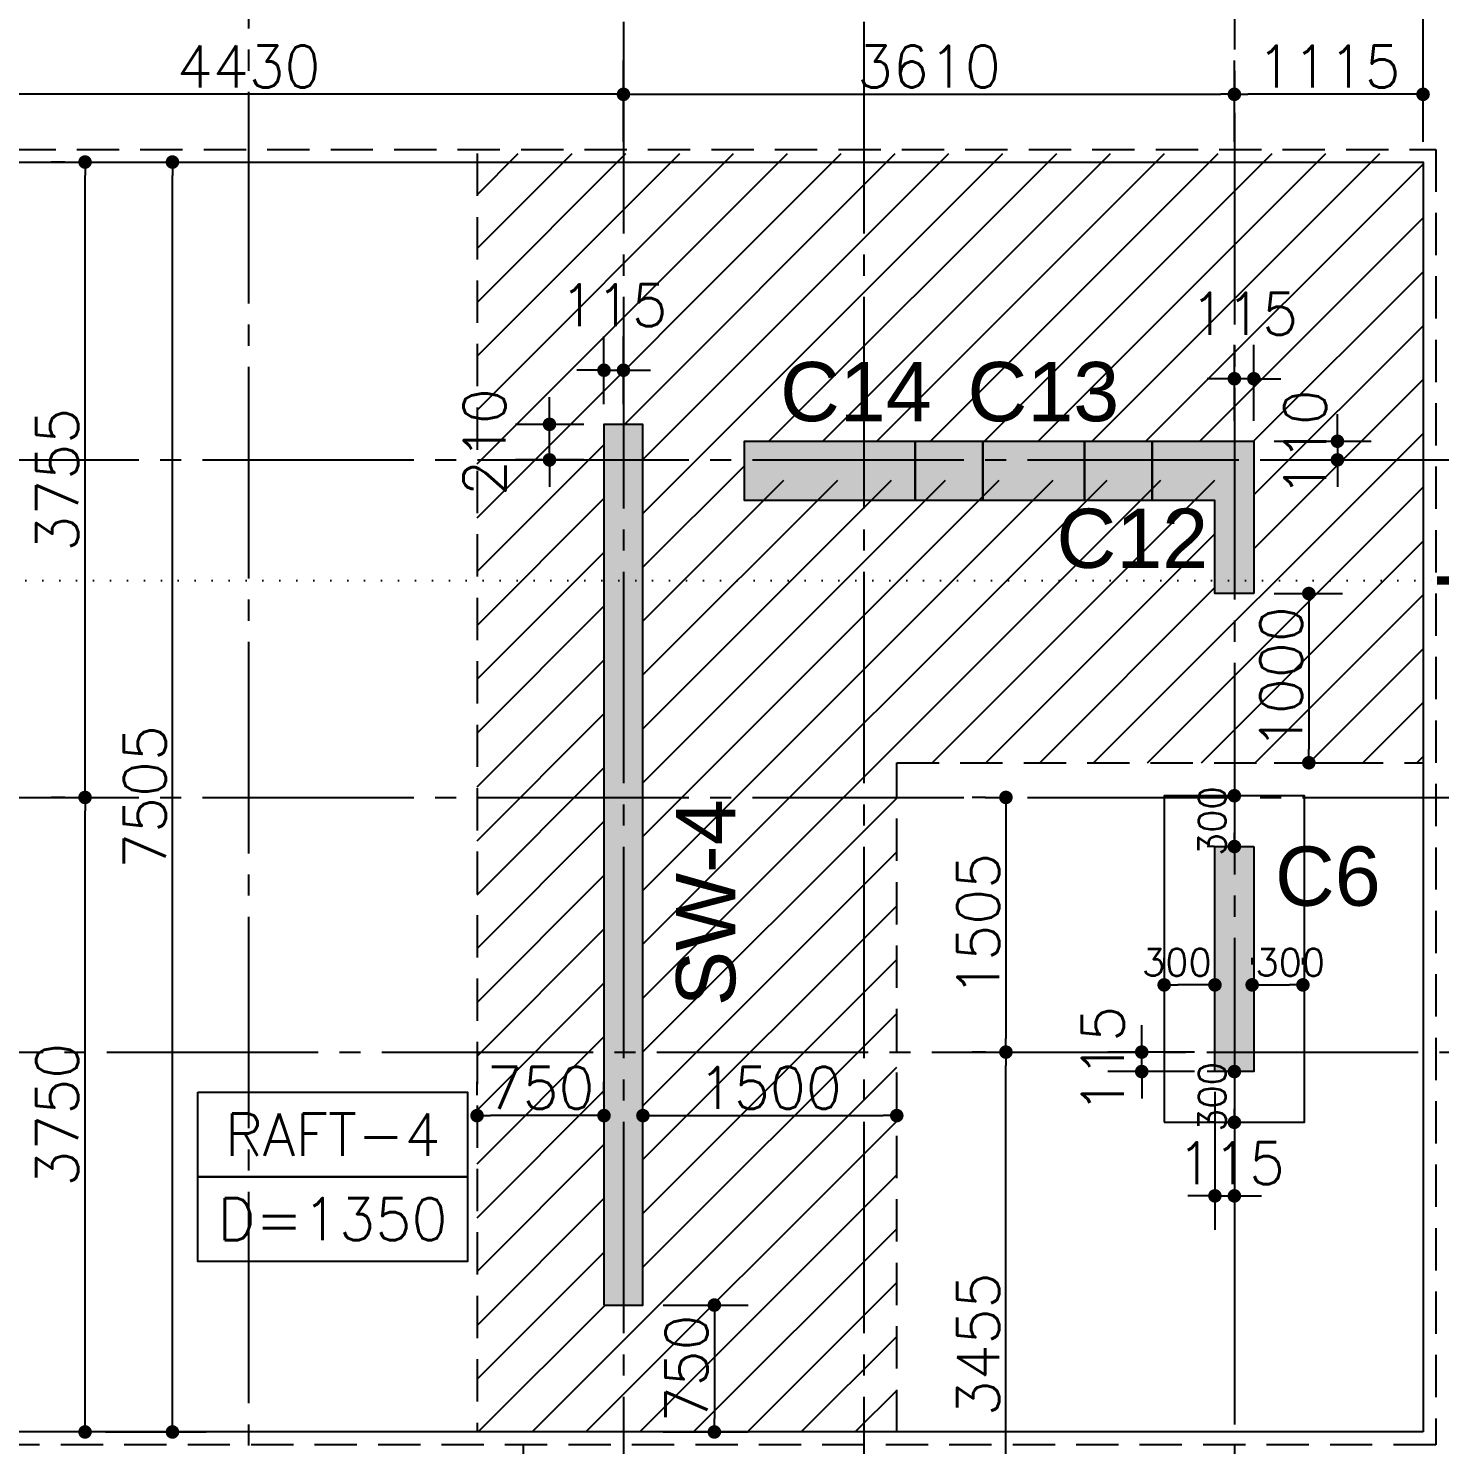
# Model space of a CAD drawing. Extents: x -200722 to 834823, y -494970 to 88783.
# Drawn here: x 299866 to 308206, y 32709 to 41080 of the extents above; entities that cross this region are included whole.
import ezdxf
from ezdxf.enums import TextEntityAlignment as Align

# ---------------------------------------------------------------- set-up
doc = ezdxf.new("R2010")
doc.units = 0
doc.header["$LTSCALE"] = 100
doc.header["$MEASUREMENT"] = 0
doc.header["$PDMODE"] = 34
for name, pattern in [('ACAD_ISO04W100', [30, 24, -3, 0, -3]), ('CL', [3.25, 2.5, -0.25, 0.25, -0.25]), ('DOT', [0.25, 0, -0.25]), ('HIDDEN', [0.375, 0.25, -0.125])]:
    doc.linetypes.add(name, pattern=pattern)
doc.layers.get('0').update_dxf_attribs({"linetype": 'CONTINUOUS'})
doc.layers.get('DEFPOINTS').update_dxf_attribs({"linetype": 'CONTINUOUS'})
for name, color, linetype in [('A-Grid', 5, 'ACAD_ISO04W100'), ('BEAM', 4, 'CONTINUOUS'), ('COL. SHED. STEEL.', 6, 'CONTINUOUS'), ('COL_H', 235, 'CONTINUOUS'), ('DIM', 3, 'CONTINUOUS'), ('F_EXEC', 3, 'HIDDEN'), ('F_FTG1', 11, 'CONTINUOUS'), ('TEXT', 2, 'CONTINUOUS')]:
    doc.layers.add(name, color=color, linetype=linetype)
doc.layers.add('HATCH', color=252, linetype='CONTINUOUS', lineweight=30)
doc.styles.add('AR', font='arial.ttf')
doc.styles.add('ROMANS', font='romans.shx')
doc.styles.get("Standard").update_dxf_attribs({"font": 'simplex.shx'})
doc.dimstyles.new('STANDARD$0', dxfattribs={"dimtxt": 2.5, "dimasz": 2.5, "dimexe": 2, "dimexo": 0.7, "dimgap": 0.9, "dimtad": 1, "dimdec": 0, "dimdsep": 46, "dimtxsty": 'ROMANS', "dimcen": 0.09, "dimclrd": 4, "dimclre": 4, "dimclrt": 3, "dimadec": 0, "dimazin": 0, "dimtfac": 1, "dimtdec": 0, "dimtmove": 0, "dimatfit": 3, "dimfxl": 1, "dimtolj": 1, "dimtzin": 0, "dimarcsym": 0})

# ---------------------------------------------------------------- blocks, each defined once
blk = doc.blocks.new('DOT')
at = {"color": 0, "linetype": 'ByBlock'}
blk.add_line((-0.5, 0), (-1, 0), dxfattribs=at)
at = {"color": 0, "linetype": 'ByBlock', "const_width": 0.5}
blk.add_lwpolyline([(-0.25, 0, 1), (0.25, 0, 1)], format="xyb", close=True, dxfattribs=at)
blk = doc.blocks.new('*D500')
at = {"layer": 'BEAM', "color": 0, "lineweight": -2, "transparency": 16777216}
for p, q in [((303617.6, 33534.4), (304119.7, 33534.4)), ((303919.7, 33454.4), (303919.7, 32864.4)), ((303617.6, 32784.4), (304119.7, 32784.4))]:
    blk.add_line(p, q, dxfattribs=at)
at = {"layer": 'DEFPOINTS', "color": 0, "lineweight": -3, "transparency": 16777216}
for p in [(303497.6, 33534.4, 7446.6), (303497.6, 32784.4, 7446.6), (303919.7, 32784.4)]:
    blk.add_point(p, dxfattribs=at)
at = {"layer": 'BEAM', "color": 0, "lineweight": -2, "transparency": 16777216, "xscale": 80, "yscale": 80, "zscale": 80}
for p, rotation in [((303919.7, 33534.4), 90), ((303919.7, 32784.4), 270)]:
    blk.add_blockref('DOT', p, dxfattribs=dict(at, rotation=rotation))
at = {"layer": 'BEAM', "color": 0, "transparency": 16777216, "insert": (303755.7, 33159.4), "char_height": 248, "attachment_point": 5, "rotation": 90}
blk.add_mtext('\\A1;750', dxfattribs=at)
blk = doc.blocks.new('_DOT')
at = {"color": 0, "linetype": 'ByBlock'}
blk.add_line((-0.5, 0), (-1, 0), dxfattribs=at)
at = {"color": 0, "linetype": 'ByBlock', "const_width": 0.5}
blk.add_lwpolyline([(-0.25, 0, 1), (0.25, 0, 1)], format="xyb", close=True, dxfattribs=at)
blk = doc.blocks.new('*D481')
at = {"layer": 'BEAM', "color": 0, "lineweight": -2, "transparency": 16777216}
for p, q in [((305522.6, 35029.4), (305442.6, 35029.4)), ((305642.6, 31654.4), (305642.6, 34949.4)), ((305522.6, 31574.4), (305442.6, 31574.4))]:
    blk.add_line(p, q, dxfattribs=at)
at = {"layer": 'DEFPOINTS', "color": 0, "lineweight": -3, "transparency": 16777216}
for p in [(305642.6, 35029.4, 7446.6), (305642.6, 35029.4), (305642.6, 31574.4, 7446.6)]:
    blk.add_point(p, dxfattribs=at)
at = {"layer": 'BEAM', "color": 0, "lineweight": -2, "transparency": 16777216, "xscale": 80, "yscale": 80, "zscale": 80}
for p, rotation in [((305642.6, 35029.4), 90), ((305642.6, 31574.4), 270)]:
    blk.add_blockref('DOT', p, dxfattribs=dict(at, rotation=rotation))
at = {"layer": 'BEAM', "color": 0, "transparency": 16777216, "insert": (305478.6, 33301.9), "char_height": 248, "attachment_point": 5, "rotation": 90}
blk.add_mtext('\\A1;3455', dxfattribs=at)
blk = doc.blocks.new('*D482')
at = {"layer": 'BEAM', "color": 0, "lineweight": -2, "transparency": 16777216}
for p, q in [((305522.6, 36534.4), (305442.6, 36534.4)), ((305642.6, 36454.4), (305642.6, 35109.4)), ((305522.6, 35029.4), (305442.6, 35029.4))]:
    blk.add_line(p, q, dxfattribs=at)
at = {"layer": 'DEFPOINTS', "color": 0, "lineweight": -3, "transparency": 16777216}
for p in [(305642.6, 36534.4, 7446.6), (305642.6, 35029.4, 7446.6), (305642.6, 35029.4)]:
    blk.add_point(p, dxfattribs=at)
at = {"layer": 'BEAM', "color": 0, "lineweight": -2, "transparency": 16777216, "xscale": 80, "yscale": 80, "zscale": 80}
for p, rotation in [((305642.6, 36534.4), 90), ((305642.6, 35029.4), 270)]:
    blk.add_blockref('DOT', p, dxfattribs=dict(at, rotation=rotation))
at = {"layer": 'BEAM', "color": 0, "transparency": 16777216, "insert": (305478.6, 35781.9), "char_height": 248, "attachment_point": 5, "rotation": 90}
blk.add_mtext('\\A1;1505', dxfattribs=at)
blk = doc.blocks.new('*D487')
at = {"layer": 'BEAM', "color": 0, "lineweight": -2, "transparency": 16777216}
for p, q in [((302945.5, 38819.4), (302945.5, 38899.4)), ((303147.6, 38739.4), (302745.5, 38739.4)), ((302945.5, 38529.4), (302945.5, 38739.4)), ((303147.6, 38529.4), (302745.5, 38529.4)), ((302945.5, 38449.4), (302945.5, 38369.4))]:
    blk.add_line(p, q, dxfattribs=at)
at = {"layer": 'DEFPOINTS', "color": 0, "lineweight": -3, "transparency": 16777216}
for p in [(302945.5, 38739.4), (303267.6, 38739.4, 7446.6), (303267.6, 38529.4, 7446.6)]:
    blk.add_point(p, dxfattribs=at)
at = {"layer": 'BEAM', "color": 0, "lineweight": -2, "transparency": 16777216, "xscale": 80, "yscale": 80, "zscale": 80}
for p, rotation in [((302945.5, 38739.4), 270), ((302945.5, 38529.4), 90)]:
    blk.add_blockref('DOT', p, dxfattribs=dict(at, rotation=rotation))
at = {"layer": 'BEAM', "color": 0, "transparency": 16777216, "insert": (302561.5, 38634.4), "char_height": 248, "attachment_point": 5, "rotation": 90}
blk.add_mtext('\\A1;210', dxfattribs=at)
blk = doc.blocks.new('*D488')
at = {"layer": 'BEAM', "color": 0, "lineweight": -2, "transparency": 16777216}
for p, q in [((303267.6, 38859.4), (303267.6, 39259.1)), ((303382.6, 38859.4), (303382.6, 39259.1)), ((303187.6, 39059.1), (303107.6, 39059.1)), ((303267.6, 39059.1), (303382.6, 39059.1)), ((303462.6, 39059.1), (303542.6, 39059.1))]:
    blk.add_line(p, q, dxfattribs=at)
at = {"layer": 'DEFPOINTS', "color": 0, "lineweight": -3, "transparency": 16777216}
for p in [(303382.6, 39059.1), (303267.6, 38739.4, 7446.6), (303382.6, 38739.4, 7446.6)]:
    blk.add_point(p, dxfattribs=at)
at = {"layer": 'BEAM', "color": 0, "lineweight": -2, "transparency": 16777216, "xscale": 80, "yscale": 80, "zscale": 80}
blk.add_blockref('DOT', (303267.6, 39059.1), dxfattribs=at)
at = {"layer": 'BEAM', "color": 0, "lineweight": -2, "transparency": 16777216, "xscale": 80, "yscale": 80, "zscale": 80, "rotation": 180}
blk.add_blockref('DOT', (303382.6, 39059.1), dxfattribs=at)
at = {"layer": 'BEAM', "color": 0, "transparency": 16777216, "insert": (303325.1, 39443.1), "char_height": 248, "attachment_point": 5}
blk.add_mtext('\\A1;115', dxfattribs=at)
blk = doc.blocks.new('*D491')
at = {"layer": 'BEAM', "color": 0, "lineweight": -2, "transparency": 16777216}
for p, q in [((306445.1, 35109.4), (306445.1, 35189.4)), ((306757.6, 35029.4), (306245.1, 35029.4)), ((306445.1, 34914.4), (306445.1, 35029.4)), ((306757.6, 34914.4), (306245.1, 34914.4)), ((306445.1, 34834.4), (306445.1, 34754.4))]:
    blk.add_line(p, q, dxfattribs=at)
at = {"layer": 'DEFPOINTS', "color": 0, "lineweight": -3, "transparency": 16777216}
for p in [(306445.1, 35029.4), (306877.6, 35029.4, 7446.6), (306877.6, 34914.4, 7446.6)]:
    blk.add_point(p, dxfattribs=at)
at = {"layer": 'BEAM', "color": 0, "lineweight": -2, "transparency": 16777216, "xscale": 80, "yscale": 80, "zscale": 80}
for p, rotation in [((306445.1, 35029.4), 270), ((306445.1, 34914.4), 90)]:
    blk.add_blockref('DOT', p, dxfattribs=dict(at, rotation=rotation))
at = {"layer": 'BEAM', "color": 0, "transparency": 16777216, "insert": (306214.5, 34984.2), "char_height": 248, "attachment_point": 5, "rotation": 90}
blk.add_mtext('\\A1;115', dxfattribs=at)
blk = doc.blocks.new('*D492')
at = {"layer": 'BEAM', "color": 0, "lineweight": -2, "transparency": 16777216}
for p, q in [((306877.6, 34794.4), (306877.6, 33979.8)), ((306992.6, 34794.4), (306992.6, 33979.8)), ((306797.6, 34179.8), (306717.6, 34179.8)), ((306877.6, 34179.8), (306992.6, 34179.8)), ((307072.6, 34179.8), (307152.6, 34179.8))]:
    blk.add_line(p, q, dxfattribs=at)
at = {"layer": 'DEFPOINTS', "color": 0, "lineweight": -3, "transparency": 16777216}
for p in [(306877.6, 34914.4, 7446.6), (306992.6, 34914.4, 7446.6), (306992.6, 34179.8)]:
    blk.add_point(p, dxfattribs=at)
at = {"layer": 'BEAM', "color": 0, "lineweight": -2, "transparency": 16777216, "xscale": 80, "yscale": 80, "zscale": 80}
blk.add_blockref('DOT', (306877.6, 34179.8), dxfattribs=at)
at = {"layer": 'BEAM', "color": 0, "lineweight": -2, "transparency": 16777216, "xscale": 80, "yscale": 80, "zscale": 80, "rotation": 180}
blk.add_blockref('DOT', (306992.6, 34179.8), dxfattribs=at)
at = {"layer": 'BEAM', "color": 0, "transparency": 16777216, "insert": (306973.1, 34372.4), "char_height": 248, "attachment_point": 5}
blk.add_mtext('\\A1;115', dxfattribs=at)
blk = doc.blocks.new('*D495')
at = {"layer": 'BEAM', "color": 0, "lineweight": -2, "transparency": 16777216}
for p, q in [((306992.6, 40409.4), (306992.6, 40889.7)), ((308107.6, 40409.4), (308107.6, 40889.7)), ((308027.6, 40689.7), (307072.6, 40689.7))]:
    blk.add_line(p, q, dxfattribs=at)
at = {"layer": 'DEFPOINTS', "color": 0, "lineweight": -3, "transparency": 16777216}
for p in [(306992.6, 40689.7), (306992.6, 40289.4, 7446.6), (308107.6, 40289.4, 7446.6)]:
    blk.add_point(p, dxfattribs=at)
at = {"layer": 'BEAM', "color": 0, "lineweight": -2, "transparency": 16777216, "xscale": 80, "yscale": 80, "zscale": 80, "rotation": 180}
blk.add_blockref('DOT', (306992.6, 40689.7), dxfattribs=at)
at = {"layer": 'BEAM', "color": 0, "lineweight": -2, "transparency": 16777216, "xscale": 80, "yscale": 80, "zscale": 80}
blk.add_blockref('DOT', (308107.6, 40689.7), dxfattribs=at)
at = {"layer": 'BEAM', "color": 0, "transparency": 16777216, "insert": (307550.1, 40853.7), "char_height": 248, "attachment_point": 5}
blk.add_mtext('\\A1;1115', dxfattribs=at)
blk = doc.blocks.new('*D496')
at = {"layer": 'BEAM', "color": 0, "lineweight": -2, "transparency": 16777216}
for p, q in [((294227.6, 40409.4), (294227.6, 41400)), ((308107.6, 40409.4), (308107.6, 41400)), ((294307.6, 41200), (308027.6, 41200))]:
    blk.add_line(p, q, dxfattribs=at)
at = {"layer": 'DEFPOINTS', "color": 0, "lineweight": -3, "transparency": 16777216}
for p in [(308107.6, 41200), (294227.6, 40289.4, 7446.6), (308107.6, 40289.4, 7446.6)]:
    blk.add_point(p, dxfattribs=at)
at = {"layer": 'BEAM', "color": 0, "lineweight": -2, "transparency": 16777216, "xscale": 80, "yscale": 80, "zscale": 80, "rotation": 180}
blk.add_blockref('DOT', (294227.6, 41200), dxfattribs=at)
at = {"layer": 'BEAM', "color": 0, "lineweight": -2, "transparency": 16777216, "xscale": 80, "yscale": 80, "zscale": 80}
blk.add_blockref('DOT', (308107.6, 41200), dxfattribs=at)
at = {"layer": 'BEAM', "color": 0, "transparency": 16777216, "insert": (301167.6, 41364), "char_height": 248, "attachment_point": 5}
blk.add_mtext('\\A1;13880', dxfattribs=at)
blk = doc.blocks.new('*D497')
at = {"layer": 'BEAM', "color": 0, "lineweight": -2, "transparency": 16777216}
for p, q in [((300081, 36534.4), (300001, 36534.4)), ((300201, 32864.4), (300201, 36454.4)), ((300081, 32784.4), (300001, 32784.4))]:
    blk.add_line(p, q, dxfattribs=at)
at = {"layer": 'DEFPOINTS', "color": 0, "lineweight": -3, "transparency": 16777216}
for p in [(300201, 36534.4, 7446.6), (300201, 36534.4), (300201, 32784.4, 7446.6)]:
    blk.add_point(p, dxfattribs=at)
at = {"layer": 'BEAM', "color": 0, "lineweight": -2, "transparency": 16777216, "xscale": 80, "yscale": 80, "zscale": 80}
for p, rotation in [((300201, 36534.4), 90), ((300201, 32784.4), 270)]:
    blk.add_blockref('DOT', p, dxfattribs=dict(at, rotation=rotation))
at = {"layer": 'BEAM', "color": 0, "transparency": 16777216, "insert": (300037, 34659.4), "char_height": 248, "attachment_point": 5, "rotation": 90}
blk.add_mtext('\\A1;3750', dxfattribs=at)
blk = doc.blocks.new('*D498')
at = {"layer": 'BEAM', "color": 0, "lineweight": -2, "transparency": 16777216}
for p, q in [((300081, 40289.4), (300001, 40289.4)), ((300201, 36614.4), (300201, 40209.4)), ((300081, 36534.4), (300001, 36534.4))]:
    blk.add_line(p, q, dxfattribs=at)
at = {"layer": 'DEFPOINTS', "color": 0, "lineweight": -3, "transparency": 16777216}
for p in [(300201, 40289.4, 7446.6), (300201, 40289.4), (300201, 36534.4)]:
    blk.add_point(p, dxfattribs=at)
at = {"layer": 'BEAM', "color": 0, "lineweight": -2, "transparency": 16777216, "xscale": 80, "yscale": 80, "zscale": 80}
for p, rotation in [((300201, 40289.4), 90), ((300201, 36534.4), 270)]:
    blk.add_blockref('DOT', p, dxfattribs=dict(at, rotation=rotation))
at = {"layer": 'BEAM', "color": 0, "transparency": 16777216, "insert": (300037, 38411.9), "char_height": 248, "attachment_point": 5, "rotation": 90}
blk.add_mtext('\\A1;3755', dxfattribs=at)
blk = doc.blocks.new('*D499')
at = {"layer": 'BEAM', "color": 0, "lineweight": -2, "transparency": 16777216}
for p, q in [((300321, 40289.4), (300917.5, 40289.4)), ((300717.5, 32864.4), (300717.5, 40209.4)), ((300321, 32784.4), (300917.5, 32784.4))]:
    blk.add_line(p, q, dxfattribs=at)
at = {"layer": 'DEFPOINTS', "color": 0, "lineweight": -3, "transparency": 16777216}
for p in [(300201, 40289.4), (300717.5, 40289.4), (300201, 32784.4)]:
    blk.add_point(p, dxfattribs=at)
at = {"layer": 'BEAM', "color": 0, "lineweight": -2, "transparency": 16777216, "xscale": 80, "yscale": 80, "zscale": 80}
for p, rotation in [((300717.5, 40289.4), 90), ((300717.5, 32784.4), 270)]:
    blk.add_blockref('DOT', p, dxfattribs=dict(at, rotation=rotation))
at = {"layer": 'BEAM', "color": 0, "transparency": 16777216, "insert": (300553.5, 36536.9), "char_height": 248, "attachment_point": 5, "rotation": 90}
blk.add_mtext('\\A1;7505', dxfattribs=at)
blk = doc.blocks.new('*D503')
at = {"layer": 'BEAM', "color": 0, "lineweight": -2, "transparency": 16777216}
for p, q in [((306992.6, 38759.4), (306992.6, 39208.9)), ((307107.6, 38759.4), (307107.6, 39208.9)), ((306912.6, 39008.9), (306832.6, 39008.9)), ((307107.6, 39008.9), (306992.6, 39008.9)), ((307187.6, 39008.9), (307267.6, 39008.9))]:
    blk.add_line(p, q, dxfattribs=at)
at = {"layer": 'DEFPOINTS', "color": 0, "lineweight": -3, "transparency": 16777216}
for p in [(306992.6, 39008.9), (306992.6, 38639.4, 7446.6), (307107.6, 38639.4, 7446.6)]:
    blk.add_point(p, dxfattribs=at)
at = {"layer": 'BEAM', "color": 0, "lineweight": -2, "transparency": 16777216, "xscale": 80, "yscale": 80, "zscale": 80}
blk.add_blockref('DOT', (306992.6, 39008.9), dxfattribs=at)
at = {"layer": 'BEAM', "color": 0, "lineweight": -2, "transparency": 16777216, "xscale": 80, "yscale": 80, "zscale": 80, "rotation": 180}
blk.add_blockref('DOT', (307107.6, 39008.9), dxfattribs=at)
at = {"layer": 'BEAM', "color": 0, "transparency": 16777216, "insert": (307050.1, 39392.9), "char_height": 248, "attachment_point": 5}
blk.add_mtext('\\A1;115', dxfattribs=at)
blk = doc.blocks.new('*D504')
at = {"layer": 'BEAM', "color": 0, "lineweight": -2, "transparency": 16777216}
for p, q in [((307601.6, 38719.4), (307601.6, 38799.4)), ((307227.6, 38639.4), (307801.6, 38639.4)), ((307601.6, 38639.4), (307601.6, 38529.4)), ((307227.6, 38529.4), (307801.6, 38529.4)), ((307601.6, 38449.4), (307601.6, 38369.4))]:
    blk.add_line(p, q, dxfattribs=at)
at = {"layer": 'DEFPOINTS', "color": 0, "lineweight": -3, "transparency": 16777216}
for p in [(307107.6, 38639.4, 7446.6), (307107.6, 38529.4, 7446.6), (307601.6, 38529.4)]:
    blk.add_point(p, dxfattribs=at)
at = {"layer": 'BEAM', "color": 0, "lineweight": -2, "transparency": 16777216, "xscale": 80, "yscale": 80, "zscale": 80}
for p, rotation in [((307601.6, 38639.4), 270), ((307601.6, 38529.4), 90)]:
    blk.add_blockref('DOT', p, dxfattribs=dict(at, rotation=rotation))
at = {"layer": 'BEAM', "color": 0, "transparency": 16777216, "insert": (307411.5, 38627.6), "char_height": 248, "attachment_point": 5, "rotation": 90}
blk.add_mtext('\\A1;110', dxfattribs=at)
blk = doc.blocks.new('*D732')
at = {"layer": 'BEAM', "color": 0, "lineweight": -2, "transparency": 16777216}
for p, q in [((298952.6, 40409.4), (298952.6, 40889.7)), ((303382.6, 40409.4), (303382.6, 40889.7)), ((303302.6, 40689.7), (299032.6, 40689.7))]:
    blk.add_line(p, q, dxfattribs=at)
at = {"layer": 'DEFPOINTS', "color": 0, "lineweight": -3, "transparency": 16777216}
for p in [(298952.6, 40689.7), (298952.6, 40289.4, 7446.6), (303382.6, 40289.4, 7446.6)]:
    blk.add_point(p, dxfattribs=at)
at = {"layer": 'BEAM', "color": 0, "lineweight": -2, "transparency": 16777216, "xscale": 80, "yscale": 80, "zscale": 80, "rotation": 180}
blk.add_blockref('DOT', (298952.6, 40689.7), dxfattribs=at)
at = {"layer": 'BEAM', "color": 0, "lineweight": -2, "transparency": 16777216, "xscale": 80, "yscale": 80, "zscale": 80}
blk.add_blockref('DOT', (303382.6, 40689.7), dxfattribs=at)
at = {"layer": 'BEAM', "color": 0, "transparency": 16777216, "insert": (301167.6, 40853.7), "char_height": 248, "attachment_point": 5}
blk.add_mtext('\\A1;4430', dxfattribs=at)
blk = doc.blocks.new('*D733')
at = {"layer": 'BEAM', "color": 0, "lineweight": -2, "transparency": 16777216}
for p, q in [((303382.6, 40409.4), (303382.6, 40889.7)), ((306992.6, 40409.4), (306992.6, 40889.7)), ((303462.6, 40689.7), (306912.6, 40689.7))]:
    blk.add_line(p, q, dxfattribs=at)
at = {"layer": 'DEFPOINTS', "color": 0, "lineweight": -3, "transparency": 16777216}
for p in [(306992.6, 40689.7), (303382.6, 40289.4, 7446.6), (306992.6, 40289.4, 7446.6)]:
    blk.add_point(p, dxfattribs=at)
at = {"layer": 'BEAM', "color": 0, "lineweight": -2, "transparency": 16777216, "xscale": 80, "yscale": 80, "zscale": 80, "rotation": 180}
blk.add_blockref('DOT', (303382.6, 40689.7), dxfattribs=at)
at = {"layer": 'BEAM', "color": 0, "lineweight": -2, "transparency": 16777216, "xscale": 80, "yscale": 80, "zscale": 80}
blk.add_blockref('DOT', (306992.6, 40689.7), dxfattribs=at)
at = {"layer": 'BEAM', "color": 0, "transparency": 16777216, "insert": (305187.6, 40853.7), "char_height": 248, "attachment_point": 5}
blk.add_mtext('\\A1;3610', dxfattribs=at)
blk = doc.blocks.new('*D928')
at = {"layer": 'BEAM', "color": 0, "lineweight": -2, "transparency": 16777216}
for p, q in [((307227.6, 37739.4), (307632.4, 37739.4)), ((307432.4, 37659.4), (307432.4, 36819.4)), ((307227.6, 36739.4), (307632.4, 36739.4))]:
    blk.add_line(p, q, dxfattribs=at)
at = {"layer": 'DEFPOINTS', "color": 0, "lineweight": -3, "transparency": 16777216}
for p in [(307107.6, 37739.4, 7446.6), (307107.6, 36739.4, 7446.6), (307432.4, 36739.4)]:
    blk.add_point(p, dxfattribs=at)
at = {"layer": 'BEAM', "color": 0, "lineweight": -2, "transparency": 16777216, "xscale": 80, "yscale": 80, "zscale": 80}
for p, rotation in [((307432.4, 37739.4), 90), ((307432.4, 36739.4), 270)]:
    blk.add_blockref('DOT', p, dxfattribs=dict(at, rotation=rotation))
at = {"layer": 'BEAM', "color": 0, "transparency": 16777216, "insert": (307268.4, 37239.4), "char_height": 248, "attachment_point": 5, "rotation": 90}
blk.add_mtext('\\A1;1000', dxfattribs=at)
blk = doc.blocks.new('*D1114')
at = {"layer": 'BEAM', "color": 0, "lineweight": -2, "transparency": 16777216}
for p, q in [((303497.6, 34774.1), (303497.6, 34854.1)), ((304997.6, 34774.1), (304997.6, 34854.1)), ((303577.6, 34654.1), (304917.6, 34654.1))]:
    blk.add_line(p, q, dxfattribs=at)
at = {"layer": 'DEFPOINTS', "color": 0, "lineweight": -3, "transparency": 16777216}
for p in [(303497.6, 34654.1, 7446.6), (304997.6, 34654.1, 7446.6), (304997.6, 34654.1)]:
    blk.add_point(p, dxfattribs=at)
at = {"layer": 'BEAM', "color": 0, "lineweight": -2, "transparency": 16777216, "xscale": 80, "yscale": 80, "zscale": 80, "rotation": 180}
blk.add_blockref('DOT', (303497.6, 34654.1), dxfattribs=at)
at = {"layer": 'BEAM', "color": 0, "lineweight": -2, "transparency": 16777216, "xscale": 80, "yscale": 80, "zscale": 80}
blk.add_blockref('DOT', (304997.6, 34654.1), dxfattribs=at)
at = {"layer": 'BEAM', "color": 0, "transparency": 16777216, "insert": (304247.6, 34818.1), "char_height": 248, "attachment_point": 5}
blk.add_mtext('\\A1;1500', dxfattribs=at)
blk = doc.blocks.new('*D1115')
at = {"layer": 'BEAM', "color": 0, "lineweight": -2, "transparency": 16777216}
for p, q in [((302517.6, 34774.1), (302517.6, 34854.1)), ((303267.6, 34774.1), (303267.6, 34854.1)), ((303187.6, 34654.1), (302597.6, 34654.1))]:
    blk.add_line(p, q, dxfattribs=at)
at = {"layer": 'DEFPOINTS', "color": 0, "lineweight": -3, "transparency": 16777216}
for p in [(302517.6, 34654.1, 7446.6), (302517.6, 34654.1), (303267.6, 34654.1, 7446.6)]:
    blk.add_point(p, dxfattribs=at)
at = {"layer": 'BEAM', "color": 0, "lineweight": -2, "transparency": 16777216, "xscale": 80, "yscale": 80, "zscale": 80, "rotation": 180}
blk.add_blockref('DOT', (302517.6, 34654.1), dxfattribs=at)
at = {"layer": 'BEAM', "color": 0, "lineweight": -2, "transparency": 16777216, "xscale": 80, "yscale": 80, "zscale": 80}
blk.add_blockref('DOT', (303267.6, 34654.1), dxfattribs=at)
at = {"layer": 'BEAM', "color": 0, "transparency": 16777216, "insert": (302892.6, 34818.1), "char_height": 248, "attachment_point": 5}
blk.add_mtext('\\A1;750', dxfattribs=at)
blk = doc.blocks.new('*D1824')
at = {"layer": 'BEAM', "color": 0, "lineweight": -2, "transparency": 16777216}
for p, q in [((307097.6, 35546.6), (307097.6, 35586.6)), ((307397.6, 35546.6), (307397.6, 35586.6)), ((307177.6, 35426.6), (307317.6, 35426.6))]:
    blk.add_line(p, q, dxfattribs=at)
at = {"layer": 'DEFPOINTS', "color": 0, "lineweight": -3, "transparency": 16777216}
for p in [(307097.6, 35426.6, 7446.6), (307397.6, 35426.6, 7446.6), (307397.6, 35426.6)]:
    blk.add_point(p, dxfattribs=at)
at = {"layer": 'BEAM', "color": 0, "lineweight": -2, "transparency": 16777216, "xscale": 80, "yscale": 80, "zscale": 80, "rotation": 180}
blk.add_blockref('DOT', (307097.6, 35426.6), dxfattribs=at)
at = {"layer": 'BEAM', "color": 0, "lineweight": -2, "transparency": 16777216, "xscale": 80, "yscale": 80, "zscale": 80}
blk.add_blockref('DOT', (307397.6, 35426.6), dxfattribs=at)
at = {"layer": 'BEAM', "color": 0, "transparency": 16777216, "insert": (307322.8, 35559.5), "char_height": 160, "attachment_point": 5}
blk.add_mtext('\\A1;300', dxfattribs=at)
blk = doc.blocks.new('*D1825')
at = {"layer": 'BEAM', "color": 0, "lineweight": -2, "transparency": 16777216}
for p, q in [((306577.6, 35546.6), (306577.6, 35586.6)), ((306877.6, 35546.6), (306877.6, 35586.6)), ((306797.6, 35426.6), (306657.6, 35426.6))]:
    blk.add_line(p, q, dxfattribs=at)
at = {"layer": 'DEFPOINTS', "color": 0, "lineweight": -3, "transparency": 16777216}
for p in [(306577.6, 35426.6, 7446.6), (306577.6, 35426.6), (306877.6, 35426.6, 7446.6)]:
    blk.add_point(p, dxfattribs=at)
at = {"layer": 'BEAM', "color": 0, "lineweight": -2, "transparency": 16777216, "xscale": 80, "yscale": 80, "zscale": 80, "rotation": 180}
blk.add_blockref('DOT', (306577.6, 35426.6), dxfattribs=at)
at = {"layer": 'BEAM', "color": 0, "lineweight": -2, "transparency": 16777216, "xscale": 80, "yscale": 80, "zscale": 80}
blk.add_blockref('DOT', (306877.6, 35426.6), dxfattribs=at)
at = {"layer": 'BEAM', "color": 0, "transparency": 16777216, "insert": (306652.5, 35559.5), "char_height": 160, "attachment_point": 5}
blk.add_mtext('\\A1;300', dxfattribs=at)
blk = doc.blocks.new('*D1826')
at = {"layer": 'BEAM', "color": 0, "lineweight": -2, "transparency": 16777216}
for p, q in [((306872.6, 34914.4), (306832.6, 34914.4)), ((306992.6, 34834.4), (306992.6, 34694.4)), ((306872.6, 34614.4), (306832.6, 34614.4))]:
    blk.add_line(p, q, dxfattribs=at)
at = {"layer": 'DEFPOINTS', "color": 0, "lineweight": -3, "transparency": 16777216}
for p in [(306992.6, 34914.4, 7446.6), (306992.6, 34614.4, 7446.6), (306992.6, 34614.4)]:
    blk.add_point(p, dxfattribs=at)
at = {"layer": 'BEAM', "color": 0, "lineweight": -2, "transparency": 16777216, "xscale": 80, "yscale": 80, "zscale": 80}
for p, rotation in [((306992.6, 34914.4), 90), ((306992.6, 34614.4), 270)]:
    blk.add_blockref('DOT', p, dxfattribs=dict(at, rotation=rotation))
at = {"layer": 'BEAM', "color": 0, "transparency": 16777216, "insert": (306861.1, 34764.4), "char_height": 160, "attachment_point": 5, "rotation": 90}
blk.add_mtext('\\A1;300', dxfattribs=at)
blk = doc.blocks.new('*D1827')
at = {"layer": 'BEAM', "color": 0, "lineweight": -2, "transparency": 16777216}
for p, q in [((306872.6, 36544.4), (306832.6, 36544.4)), ((306992.6, 36464.4), (306992.6, 36324.4)), ((306872.6, 36244.4), (306832.6, 36244.4))]:
    blk.add_line(p, q, dxfattribs=at)
at = {"layer": 'DEFPOINTS', "color": 0, "lineweight": -3, "transparency": 16777216}
for p in [(306992.6, 36544.4, 7446.6), (306992.6, 36244.4, 7446.6), (306992.6, 36244.4)]:
    blk.add_point(p, dxfattribs=at)
at = {"layer": 'BEAM', "color": 0, "lineweight": -2, "transparency": 16777216, "xscale": 80, "yscale": 80, "zscale": 80}
for p, rotation in [((306992.6, 36544.4), 90), ((306992.6, 36244.4), 270)]:
    blk.add_blockref('DOT', p, dxfattribs=dict(at, rotation=rotation))
at = {"layer": 'BEAM', "color": 0, "transparency": 16777216, "insert": (306861.1, 36394.4), "char_height": 160, "attachment_point": 5, "rotation": 90}
blk.add_mtext('\\A1;300', dxfattribs=at)

msp = doc.modelspace()

# ---------------------------------------------------------------- hatches: boundary and pattern name
at = {"layer": 'COL_H', "ltscale": 0.4, "true_color": 0x000000}
for points in [[(303267.6, 33534.4), (303497.6, 33534.4), (303497.6, 38639.4), (303497.6, 38739.4), (303267.6, 38739.4)], [(305105.6, 38289.4), (304097.6, 38289.4), (304097.6, 38639.4), (305105.6, 38639.4)], [(305105.6, 38639.4), (305506.6, 38639.4), (305506.6, 38289.4), (305105.6, 38289.4)], [(306106.6, 38289.4), (305506.6, 38289.4), (305506.6, 38639.4), (306106.6, 38639.4)], [(306106.6, 38639.4), (306507.6, 38639.4), (306507.6, 38289.4), (306106.6, 38289.4)], [(307107.6, 37739.4), (306877.6, 37739.4), (306877.6, 38289.4), (306507.6, 38289.4), (306507.6, 38639.4), (307107.6, 38639.4)], [(307107.6, 36244.4), (307107.6, 34914.4), (306877.6, 34914.4), (306877.6, 36244.4)]]:
    msp.add_hatch(color=18, dxfattribs=at).paths.add_polyline_path(points)
at = {"layer": 'HATCH', "lineweight": -3, "ltscale": 0.4, "true_color": 0x000000}
h = msp.add_hatch(dxfattribs=at)
h.set_pattern_fill('ANSI31', color=18, scale=1800, style=0)
h.set_pattern_definition([(45, (48818, 31727.5), (-159.09903, 159.09903), [])])
h.paths.add_polyline_path([(302517.6, 32784.4), (304997.6, 32784.4), (304997.6, 36739.4), (308107.6, 36739.4), (308107.6, 40339.4), (302517.6, 40339.4)])
h.paths.add_polyline_path([(307107.6, 37739.4), (306877.6, 37739.4), (306877.6, 38409.4), (306507.6, 38409.4), (306507.6, 38639.4), (307107.6, 38639.4)], flags=16)
h.paths.add_polyline_path([(306106.6, 38639.4), (306507.6, 38639.4), (306507.6, 38409.4), (306106.6, 38409.4)], flags=16)
h.paths.add_polyline_path([(305105.6, 38639.4), (305506.6, 38639.4), (305506.6, 38409.4), (305105.6, 38409.4)], flags=16)
h.paths.add_polyline_path([(306106.6, 38409.4), (305506.6, 38409.4), (305506.6, 38639.4), (306106.6, 38639.4)], flags=16)
h.paths.add_polyline_path([(305105.6, 38409.4), (304097.6, 38409.4), (304097.6, 38639.4), (305105.6, 38639.4)], flags=16)
h.paths.add_polyline_path([(303267.6, 33534.4), (303497.6, 33534.4), (303497.6, 38639.4), (303497.6, 38739.4), (303267.6, 38739.4)], flags=16)

# ---------------------------------------------------------------- linework, layer by layer
at = {"color": 1, "linetype": 'DOT', "ltscale": 4}
msp.add_line((294145.5, 37816), (308189.7, 37816), dxfattribs=at)
at = {"layer": 'A-Grid', "color": 8, "linetype": 'CL', "ltscale": 5}
for p, q in [((301167.6, 45579, 7446.6), (301167.6, 29635.6, 7446.6)), ((224519.6, 38529.4, 7446.6), (327010.7, 38529.4, 7446.6)), ((224519.6, 36534.4, 7446.6), (327010.7, 36534.4, 7446.6)), ((290579.3, 35029.4, 7446.6), (311624.8, 35029.4, 7446.6))]:
    msp.add_line(p, q, dxfattribs=at)
at = {"layer": 'A-Grid', "color": 8, "linetype": 'CL', "ltscale": 5, "elevation": 7446.6}
for points in [[(303382.6, 62242.9), (303382.6, -9708.8)], [(304802.6, 62242.9), (304802.6, 13726.9)], [(306992.6, 45454.4), (306992.6, 31574.4)]]:
    msp.add_lwpolyline(points, dxfattribs=at)
at = {"layer": 'COL. SHED. STEEL.', "color": 18, "ltscale": 500, "true_color": 0x000000, "elevation": 7446.6}
for points in [[(303267.6, 33534.4), (303497.6, 33534.4), (303497.6, 38639.4), (303497.6, 38739.4), (303267.6, 38739.4), (303267.6, 33534.4)], [(305105.6, 38289.4), (304097.6, 38289.4), (304097.6, 38639.4), (305105.6, 38639.4), (305105.6, 38289.4)], [(306106.6, 38289.4), (305506.6, 38289.4), (305506.6, 38639.4), (306106.6, 38639.4), (306106.6, 38289.4)], [(307107.6, 36244.4), (307107.6, 34914.4), (306877.6, 34914.4), (306877.6, 36244.4), (307107.6, 36244.4)]]:
    msp.add_lwpolyline(points, dxfattribs=at)
for points in [[(305105.6, 38639.4), (305506.6, 38639.4), (305506.6, 38289.4), (305105.6, 38289.4)], [(306106.6, 38639.4), (306507.6, 38639.4), (306507.6, 38289.4), (306106.6, 38289.4)], [(307107.6, 37739.4), (306877.6, 37739.4), (306877.6, 38289.4), (306507.6, 38289.4), (306507.6, 38639.4), (307107.6, 38639.4)]]:
    msp.add_lwpolyline(points, close=True, dxfattribs=at)
at = {"layer": 'DIM', "color": 1}
msp.add_lwpolyline([(309178.9, 38399.1, 80, 80, 0), (309178.9, 37816, 50, 50, 0), (308189.7, 37816, 50, 50, 0)], format="xyseb", dxfattribs=at)
at = {"layer": 'F_EXEC', "color": 18, "ltscale": 10, "true_color": 0x000000, "elevation": 7446.6}
msp.add_lwpolyline([(308182.6, 32709.4), (294152.6, 32709.4), (294152.6, 40364.4), (308182.6, 40364.4)], close=True, dxfattribs=at)
msp.add_lwpolyline([(299542.6, 32709.4), (299542.6, 30344.4), (302792.6, 30344.4), (302792.6, 32709.4)], dxfattribs=at)
at = {"layer": 'F_FTG1', "color": 18, "linetype": 'HIDDEN', "ltscale": 10, "true_color": 0x000000}
msp.add_line((302517.6, 40339.4, 7446.6), (302517.6, 32784.4, 7446.6), dxfattribs=at)
at = {"layer": 'F_FTG1', "color": 18, "ltscale": 0.4, "true_color": 0x000000, "elevation": 7446.6}
msp.add_lwpolyline([(308107.6, 32784.4), (294227.6, 32784.4), (294227.6, 40289.4), (308107.6, 40289.4), (308107.6, 32784.4)], dxfattribs=at)
at = {"layer": 'F_FTG1', "color": 18, "linetype": 'HIDDEN', "ltscale": 10, "true_color": 0x000000, "elevation": 7446.6}
msp.add_lwpolyline([(304997.6, 32784.4), (304997.6, 36739.4), (308107.6, 36739.4)], dxfattribs=at)
at = {"layer": 'F_FTG1', "color": 18, "ltscale": 0.4, "true_color": 0x000000, "elevation": 7446.6}
msp.add_lwpolyline([(306577.6, 34614.4), (307407.6, 34614.4), (307407.6, 36544.4), (306577.6, 36544.4)], close=True, dxfattribs=at)
at = {"layer": 'TEXT', "color": 18, "true_color": 0x000000}
for points in [[(300867.1, 34791.8), (302461, 34791.8), (302461, 34292), (300867.1, 34292)], [(300867.1, 34292), (302461, 34292), (302461, 33792.1), (300867.1, 33792.1)]]:
    msp.add_lwpolyline(points, close=True, dxfattribs=at)

# ---------------------------------------------------------------- texts
at = {"layer": 'TEXT', "color": 18, "true_color": 0x000000, "style": 'AR'}
for s, p in [('C14', (304308.1, 38757.8, 3998.7)), ('C13', (305415.3, 38757.8, 3998.7)), ('C12', (305941.2, 37890.9, -3447.9)), ('C6', (307232.5, 35894.5, 3998.7))]:
    msp.add_text(s, height=350, dxfattribs=at).set_placement(p)
msp.add_text('SW-4', height=350, rotation=90, dxfattribs=at).set_placement((304043.7, 35301, 3998.7))
at = {"layer": 'TEXT', "color": 18, "true_color": 0x000000}
for s, p in [('RAFT-4', (301664.1, 34541.9)), ('D=1350', (301664.1, 34042))]:
    msp.add_text(s, height=250, dxfattribs=at).set_placement(p, align=Align.MIDDLE)

# ---------------------------------------------------------------- dimensions: what is measured, and where the dimension line sits
at = {"layer": 'BEAM', "color": 18, "true_color": 0x000000}
for base, p1, p2, picture, middle in [((308107.6, 41200), (294227.6, 40289.4, 7446.6), (308107.6, 40289.4, 7446.6), '*D496', (301167.6, 41364)), ((306992.6, 40689.7), (308107.6, 40289.4, 7446.6), (306992.6, 40289.4, 7446.6), '*D495', (307550.1, 40853.7)), ((302517.6, 34654.1), (303267.6, 34654.1, 7446.6), (302517.6, 34654.1, 7446.6), '*D1115', (302892.6, 34818.1))]:
    dim = msp.add_linear_dim(base=base, p1=p1, p2=p2, dimstyle='STANDARD$0', override={"dimscale": 8, "dimtxt": 31, "dimasz": 10, "dimexe": 25, "dimexo": 15, "dimgap": 5, "dimzin": 3, "dimtxsty": 'Standard', "dimblk": 'DOT', "dimcen": 3, "dimdle": 1, "dimclrd": 0, "dimclre": 0, "dimclrt": 0, "dimtmove": 2, "dimldrblk": 'DOT', "dimtzin": 3}, dxfattribs=at)
    dim.commit()
    dim.dimension.update_dxf_attribs({"geometry": picture, "text_midpoint": middle})
for base, p1, p2, angle, picture, middle in [((298952.6, 40689.7), (303382.6, 40289.4, 7446.6), (298952.6, 40289.4, 7446.6), 180, '*D732', (301167.6, 40853.7)), ((306992.6, 40689.7), (303382.6, 40289.4, 7446.6), (306992.6, 40289.4, 7446.6), 0, '*D733', (305187.6, 40853.7)), ((300201, 40289.4), (300201, 36534.4), (300201, 40289.4, 7446.6), 90, '*D498', (300037, 38411.9)), ((300717.5, 40289.4), (300201, 32784.4), (300201, 40289.4), 90, '*D499', (300553.5, 36536.9)), ((303382.6, 39059.1), (303267.6, 38739.4, 7446.6), (303382.6, 38739.4, 7446.6), 180, '*D488', (303325.1, 39443.1)), ((306992.6, 39008.9), (307107.6, 38639.4, 7446.6), (306992.6, 38639.4, 7446.6), 180, '*D503', (307050.1, 39392.9)), ((302945.5, 38739.4), (303267.6, 38529.4, 7446.6), (303267.6, 38739.4, 7446.6), 90, '*D487', (302561.5, 38634.4)), ((307432.4, 36739.4), (307107.6, 37739.4, 7446.6), (307107.6, 36739.4, 7446.6), 90, '*D928', (307268.4, 37239.4)), ((300201, 36534.4), (300201, 32784.4, 7446.6), (300201, 36534.4, 7446.6), 90, '*D497', (300037, 34659.4)), ((305642.6, 35029.4), (305642.6, 36534.4, 7446.6), (305642.6, 35029.4, 7446.6), 270, '*D482', (305478.6, 35781.9)), ((305642.6, 35029.4), (305642.6, 31574.4, 7446.6), (305642.6, 35029.4, 7446.6), 90, '*D481', (305478.6, 33301.9)), ((304997.6, 34654.1), (303497.6, 34654.1, 7446.6), (304997.6, 34654.1, 7446.6), 180, '*D1114', (304247.6, 34818.1)), ((303919.7, 32784.4), (303497.6, 33534.4, 7446.6), (303497.6, 32784.4, 7446.6), 90, '*D500', (303755.7, 33159.4))]:
    dim = msp.add_linear_dim(base=base, p1=p1, p2=p2, angle=angle, dimstyle='STANDARD$0', override={"dimscale": 8, "dimtxt": 31, "dimasz": 10, "dimexe": 25, "dimexo": 15, "dimgap": 5, "dimzin": 3, "dimtxsty": 'Standard', "dimblk": 'DOT', "dimcen": 3, "dimdle": 1, "dimclrd": 0, "dimclre": 0, "dimclrt": 0, "dimtmove": 2, "dimldrblk": 'DOT', "dimtzin": 3}, dxfattribs=at)
    dim.commit()
    dim.dimension.update_dxf_attribs({"geometry": picture, "text_midpoint": middle})
for base, p1, p2, angle, override, picture, middle in [((307601.6, 38529.4), (307107.6, 38639.4, 7446.6), (307107.6, 38529.4, 7446.6), 90, {"dimscale": 8, "dimtxt": 31, "dimasz": 10, "dimexe": 25, "dimexo": 15, "dimgap": 5, "dimzin": 3, "dimtxsty": 'Standard', "dimblk": 'DOT', "dimcen": 3, "dimdle": 1, "dimclrd": 0, "dimclre": 0, "dimclrt": 0, "dimtmove": 2, "dimldrblk": 'DOT', "dimtzin": 3}, '*D504', (307411.5, 38627.6)), ((306992.6, 36244.4), (306992.6, 36544.4, 7446.6), (306992.6, 36244.4, 7446.6), 90, {"dimscale": 8, "dimtxt": 20, "dimasz": 10, "dimexe": 20, "dimexo": 15, "dimgap": 5, "dimzin": 3, "dimtxsty": 'Standard', "dimblk": 'DOT', "dimcen": 3, "dimdle": 1, "dimclrd": 0, "dimclre": 0, "dimclrt": 0, "dimtmove": 2, "dimldrblk": 'DOT', "dimtzin": 3}, '*D1827', (306861.1, 36394.4)), ((306577.6, 35426.6), (306877.6, 35426.6, 7446.6), (306577.6, 35426.6, 7446.6), 180, {"dimscale": 8, "dimtxt": 20, "dimasz": 10, "dimexe": 20, "dimexo": 15, "dimgap": 5, "dimzin": 3, "dimtxsty": 'Standard', "dimblk": 'DOT', "dimcen": 3, "dimdle": 1, "dimclrd": 0, "dimclre": 0, "dimclrt": 0, "dimtmove": 2, "dimldrblk": 'DOT', "dimtzin": 3}, '*D1825', (306652.5, 35559.5)), ((306445.1, 35029.4), (306877.6, 34914.4, 7446.6), (306877.6, 35029.4, 7446.6), 90, {"dimscale": 8, "dimtxt": 31, "dimasz": 10, "dimexe": 25, "dimexo": 15, "dimgap": 5, "dimzin": 3, "dimtxsty": 'Standard', "dimblk": 'DOT', "dimcen": 3, "dimdle": 1, "dimclrd": 0, "dimclre": 0, "dimclrt": 0, "dimtmove": 2, "dimldrblk": 'DOT', "dimtzin": 3}, '*D491', (306214.5, 34984.2)), ((306992.6, 34614.4), (306992.6, 34914.4, 7446.6), (306992.6, 34614.4, 7446.6), 90, {"dimscale": 8, "dimtxt": 20, "dimasz": 10, "dimexe": 20, "dimexo": 15, "dimgap": 5, "dimzin": 3, "dimtxsty": 'Standard', "dimblk": 'DOT', "dimcen": 3, "dimdle": 1, "dimclrd": 0, "dimclre": 0, "dimclrt": 0, "dimtmove": 2, "dimldrblk": 'DOT', "dimtzin": 3}, '*D1826', (306861.1, 34764.4))]:
    dim = msp.add_linear_dim(base=base, p1=p1, p2=p2, angle=angle, dimstyle='STANDARD$0', override=override, dxfattribs=at)
    dim.commit()
    dim.dimension.update_dxf_attribs({"geometry": picture, "text_midpoint": middle, "dimtype": 160})
for base, p1, p2, override, picture, middle in [((307397.6, 35426.6), (307097.6, 35426.6, 7446.6), (307397.6, 35426.6, 7446.6), {"dimscale": 8, "dimtxt": 20, "dimasz": 10, "dimexe": 20, "dimexo": 15, "dimgap": 5, "dimzin": 3, "dimtxsty": 'Standard', "dimblk": 'DOT', "dimcen": 3, "dimdle": 1, "dimclrd": 0, "dimclre": 0, "dimclrt": 0, "dimtmove": 2, "dimldrblk": 'DOT', "dimtzin": 3}, '*D1824', (307322.8, 35559.5)), ((306992.6, 34179.8), (306877.6, 34914.4, 7446.6), (306992.6, 34914.4, 7446.6), {"dimscale": 8, "dimtxt": 31, "dimasz": 10, "dimexe": 25, "dimexo": 15, "dimgap": 5, "dimzin": 3, "dimtxsty": 'Standard', "dimblk": 'DOT', "dimcen": 3, "dimdle": 1, "dimclrd": 0, "dimclre": 0, "dimclrt": 0, "dimtmove": 2, "dimldrblk": 'DOT', "dimtzin": 3}, '*D492', (306973.1, 34372.4))]:
    dim = msp.add_linear_dim(base=base, p1=p1, p2=p2, dimstyle='STANDARD$0', override=override, dxfattribs=at)
    dim.commit()
    dim.dimension.update_dxf_attribs({"geometry": picture, "text_midpoint": middle, "dimtype": 160})

doc.saveas('drawing.dxf')
